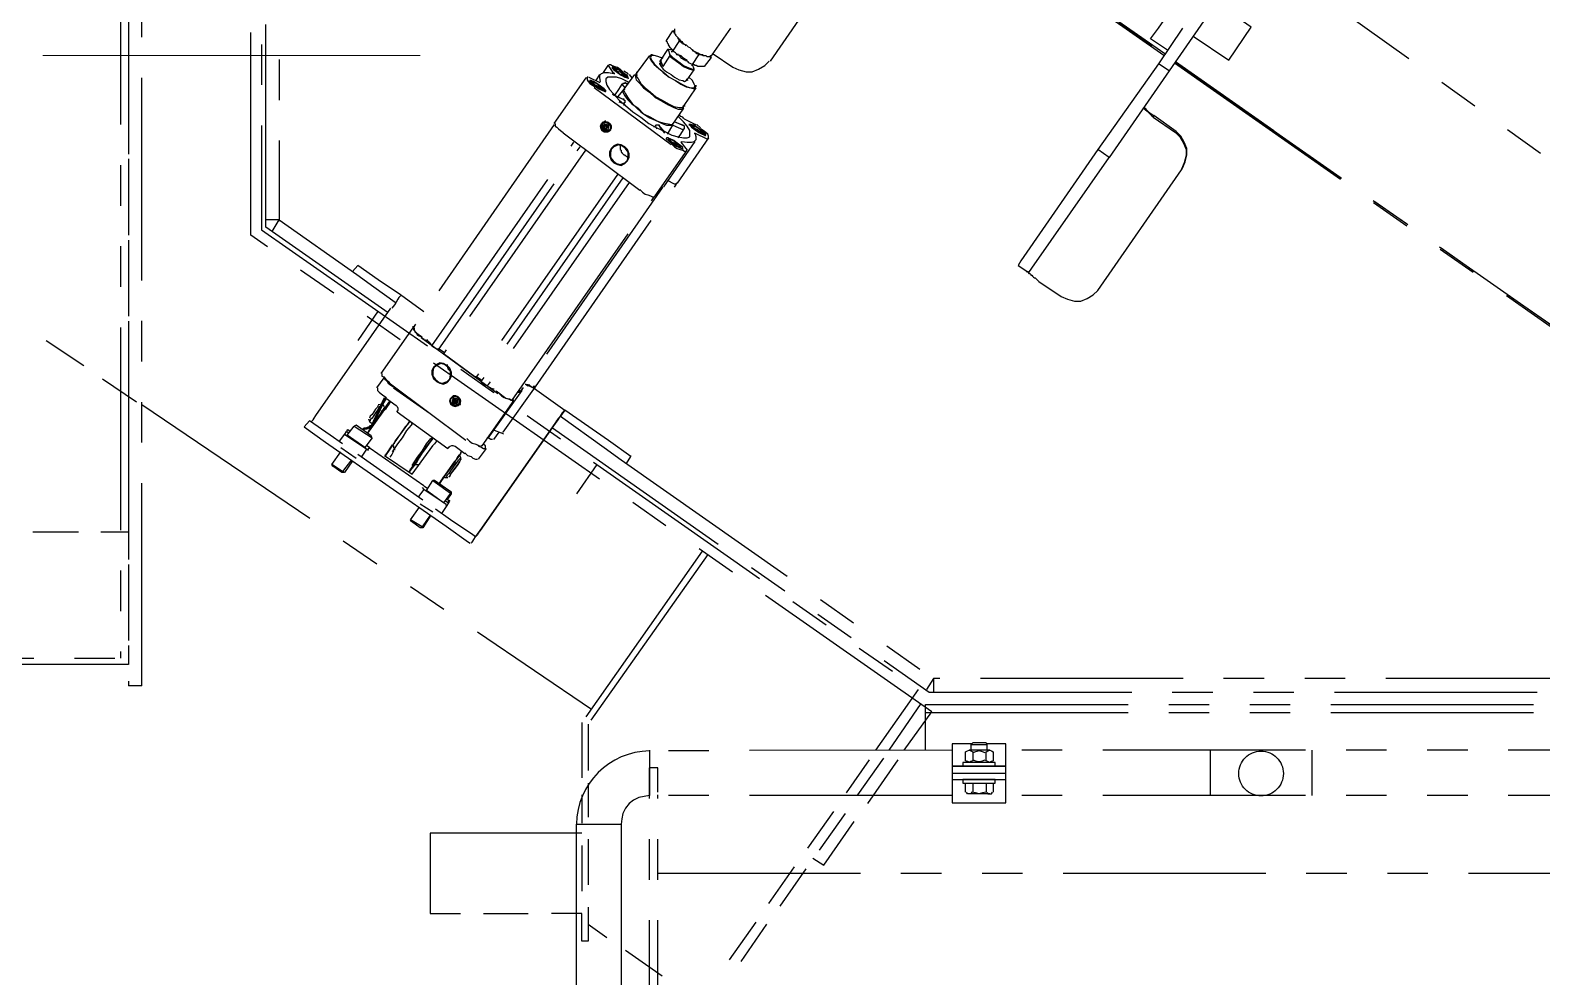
# Model space of a CAD drawing. Header units: inches. Extents: x 0 to 4731, y 0 to 1632.
# Drawn here: x 1480.7 to 1536.6, y 902.1 to 937.1 of the extents above; entities that cross this region are included whole.
import ezdxf

# ---------------------------------------------------------------- set-up
doc = ezdxf.new("R2010")
doc.units = ezdxf.units.IN
doc.header["$LTSCALE"] = 48
doc.header["$MEASUREMENT"] = 0
doc.linetypes.add('PHANTOM2', pattern=[1.25, 0.625, -0.125, 0.125, -0.125, 0.125, -0.125])
doc.layers.add('Layout-AM_11', color=92, linetype='PHANTOM2', lineweight=25)
doc.layers.add('PDF_Geometry', color=7, linetype='Continuous')

msp = doc.modelspace()

# ---------------------------------------------------------------- linework, layer by layer
at = {"layer": 'Layout-AM_11', "ltscale": 0.25}
for points in [[(1484.292011, 956.151874), (1473.294702, 956.151874), (1473.294702, 956.382849), (1484.292011, 956.382849), (1484.292011, 913.681189), (1473.294702, 913.681189)], [(1483.994911, 956.151874), (1483.994911, 913.912164)], [(1484.78751, 912.888566), (1484.78751, 955.061676), (1484.292011, 955.061676), (1484.292011, 912.888566)], [(1512.991266, 910.510745), (1514.01484, 911.930642), (1488.816703, 929.566415), (1488.816703, 948.62211), (1489.213003, 948.62211), (1489.213003, 929.76434), (1513.519341, 912.756316), (1511.934617, 910.510745)], [(1493.902521, 926.693095), (1489.378327, 929.863539), (1489.378327, 948.060462), (1489.378327, 948.786936), (1489.873352, 948.786936), (1489.873352, 948.060462), (1489.873352, 930.127565), (1489.378327, 930.127565)], [(1522.733551, 936.402804), (1522.106252, 936.831679), (1522.403376, 937.227979), (1527.621468, 944.724692)], [(1522.601775, 936.204405), (1511.075869, 944.295817)], [(1522.634826, 936.27053), (1511.108943, 944.328891), (1522.634826, 936.237455)], [(1511.175069, 940.530674), (1511.141994, 940.497623), (1508.037698, 936.006005)], [(1525.573797, 940.464548), (1541.690497, 928.905591), (1542.714094, 928.212192), (1542.78022, 928.311368), (1542.879419, 928.443642)], [(1524.384898, 938.813201), (1524.814272, 938.516101), (1524.087774, 937.492503), (1522.799676, 935.643255), (1522.403376, 935.907304)], [(1523.691475, 936.930879), (1525.012647, 936.03908), (1525.838321, 937.261053), (1524.550223, 938.152852)], [(1504.437904, 936.369729), (1504.437904, 936.402804), (1504.404829, 936.435379), (1504.371755, 936.46843), (1504.338704, 936.501505), (1504.30563, 936.56763), (1504.272555, 936.600704), (1504.272555, 936.633779), (1504.239504, 936.666829), (1504.239504, 936.699904), (1504.20643, 936.732978), (1504.20643, 936.766029), (1504.437904, 937.129278), (1504.50353, 937.129278)], [(1504.50353, 937.030078), (1504.470479, 937.096203), (1504.437904, 937.129278)], [(1504.965979, 935.312606), (1505.230503, 935.675831), (1505.230503, 935.708905), (1505.164378, 935.87423), (1505.098229, 935.907304), (1505.032104, 935.93988), (1504.999053, 935.972931), (1504.965979, 936.006005), (1504.899853, 936.03908), (1504.866779, 936.03908), (1504.768078, 936.105205), (1504.701929, 936.17133), (1504.668878, 936.204405), (1504.60273, 936.237455), (1504.569679, 936.27053), (1504.536604, 936.303604), (1504.50353, 936.336655), (1504.437904, 936.369729), (1504.668878, 936.732978), (1504.668878, 936.798605), (1504.635804, 936.831679), (1504.635804, 936.864754)], [(1504.50353, 937.194928), (1504.50353, 937.030078), (1504.536604, 936.997004), (1504.536604, 936.963953), (1504.569679, 936.930879), (1504.60273, 936.897804), (1504.635804, 936.864754), (1504.635804, 936.831679), (1504.668878, 936.831679), (1504.701929, 936.766029), (1504.768078, 936.732978), (1504.801129, 936.666829), (1504.866779, 936.633779), (1504.932904, 936.600704), (1504.999053, 936.534579), (1505.065178, 936.501505), (1505.098229, 936.46843), (1505.164378, 936.402804), (1505.230503, 936.369729), (1505.296628, 936.336655), (1505.362278, 936.303604), (1505.428403, 936.27053), (1505.494552, 936.237455), (1505.527603, 936.237455), (1505.560677, 936.204405), (1505.659378, 936.204405), (1505.692453, 936.17133), (1505.824727, 936.17133), (1505.824727, 936.204405), (1505.857777, 936.204405), (1505.890852, 936.237455), (1506.584252, 937.227979)], [(1523.295175, 937.227979), (1522.403376, 935.907304), (1520.157805, 932.73686), (1517.317535, 928.608491), (1517.218335, 928.443642), (1517.614659, 928.179117), (1517.614659, 928.146043), (1517.647709, 928.146043), (1517.680784, 928.112992), (1517.680784, 928.079918), (1517.713858, 928.079918), (1517.746909, 928.046843), (1517.779983, 928.013793), (1517.813034, 927.981217), (1517.846108, 927.981217), (1517.879183, 927.948142), (1517.912234, 927.915068), (1517.977884, 927.848943), (1518.803558, 927.287318), (1519.035031, 927.188594), (1519.299057, 927.122469), (1519.530032, 927.122469), (1519.761505, 927.221668), (1519.99248, 927.353444), (1520.157805, 927.518768), (1523.262101, 931.976836), (1523.295175, 932.042962), (1523.394375, 932.274411), (1523.460025, 932.538461), (1523.460025, 932.769934), (1523.3613, 933.000909), (1523.22905, 933.231884), (1523.0642, 933.397209), (1522.238526, 933.991409), (1522.205452, 933.925783), (1523.031126, 933.364134), (1523.195975, 933.19881), (1523.328249, 932.967835), (1523.42695, 932.73686), (1523.42695, 932.505386), (1523.3613, 932.241361), (1523.262101, 932.009887)], [(1504.074655, 935.808105), (1504.338704, 936.204405), (1504.272555, 936.435379), (1504.239504, 936.435379), (1503.975455, 936.03908), (1503.942381, 935.972931)], [(1504.404829, 936.402804), (1504.30563, 936.435379), (1504.272555, 936.435379), (1504.30563, 936.435379)], [(1504.272555, 936.402804), (1504.272555, 936.402804)], [(1504.437904, 936.402804), (1504.404829, 936.336655), (1504.404829, 936.369729)], [(1504.635804, 936.237455), (1504.635804, 936.27053)], [(1504.932904, 936.56763), (1504.899853, 936.600704), (1504.833705, 936.633779), (1504.801129, 936.666829), (1504.768078, 936.666829), (1504.735004, 936.699904), (1504.668878, 936.732978)], [(1505.758578, 936.17133), (1505.791652, 936.17133), (1505.824727, 936.138279), (1505.857777, 936.138279), (1505.593253, 935.808105), (1505.362278, 935.808105), (1505.296628, 935.841156), (1505.263577, 935.841156), (1505.197428, 935.87423), (1505.164378, 935.87423), (1505.395353, 936.237455), (1505.362278, 936.27053), (1505.329204, 936.27053), (1505.296628, 936.303604), (1505.263577, 936.336655), (1505.197428, 936.369729), (1505.164378, 936.435379)], [(1505.923903, 936.27053), (1506.6504, 935.77503), (1506.881375, 935.675831), (1507.1459, 935.610181), (1507.376875, 935.610181), (1507.607849, 935.708905), (1507.839299, 935.841156), (1508.004624, 936.006005)], [(1501.729409, 935.246457), (1501.762483, 935.246457), (1501.729409, 935.378731), (1501.729409, 935.47793), (1501.795534, 935.544056), (1501.894734, 935.57713), (1502.060058, 935.57713), (1502.257982, 935.544056), (1502.060058, 935.841156), (1502.027008, 935.841156), (1501.861683, 935.57713)], [(1502.060058, 935.841156), (1502.093133, 935.87423), (1502.125708, 935.87423), (1502.191834, 935.841156), (1502.291033, 935.808105), (1502.390233, 935.77503), (1502.488957, 935.708905), (1502.588157, 935.610181)], [(1502.224908, 935.741956), (1502.191834, 935.741956), (1502.257982, 935.77503)], [(1503.579155, 936.204405), (1503.083656, 935.544056)], [(1503.677856, 936.237455), (1503.644806, 936.237455), (1503.611731, 936.204405), (1503.579155, 936.138279), (1503.644806, 936.006005), (1503.744005, 935.87423), (1503.90933, 935.741956), (1504.10723, 935.57713), (1504.30563, 935.411782), (1504.536604, 935.279531), (1504.735004, 935.147756), (1504.932904, 935.048556), (1505.098229, 935.015482), (1505.230503, 934.982431), (1505.263577, 935.015482), (1505.296628, 935.081631), (1505.296628, 935.114681)], [(1504.074655, 936.105205), (1503.876255, 936.17133), (1503.744005, 936.204405), (1503.644806, 936.204405), (1503.611731, 936.138279), (1503.644806, 936.03908), (1503.744005, 935.907304), (1503.90933, 935.741956), (1504.074655, 935.57713), (1504.30563, 935.411782), (1504.536604, 935.279531), (1504.768078, 935.147756), (1504.965979, 935.048556), (1505.098229, 935.015482), (1505.230503, 935.015482), (1505.263577, 935.081631), (1505.230503, 935.147756), (1505.164378, 935.279531), (1505.032104, 935.411782)], [(1503.942381, 935.93988), (1503.942381, 935.907304), (1504.008529, 935.808105), (1504.074655, 935.708905), (1504.20643, 935.610181), (1504.371755, 935.510981), (1504.50353, 935.411782), (1504.668878, 935.312606), (1504.801129, 935.279531), (1504.866779, 935.246457), (1504.932904, 935.279531), (1504.999053, 935.312606)], [(1504.008529, 936.03908), (1503.975455, 936.006005), (1503.975455, 935.972931), (1504.008529, 935.907304), (1504.074655, 935.808105), (1503.975455, 936.03908)], [(1504.338704, 936.237455), (1504.437904, 936.138279), (1504.569679, 936.03908), (1504.701929, 935.93988), (1504.833705, 935.841156), (1504.965979, 935.77503), (1505.065178, 935.741956), (1505.164378, 935.708905), (1505.197428, 935.708905)], [(1504.338704, 936.17133), (1504.437904, 936.105205), (1504.569679, 936.006005), (1504.701929, 935.907304), (1504.833705, 935.808105), (1504.965979, 935.741956), (1505.065178, 935.708905), (1505.164378, 935.675831), (1505.197428, 935.675831)], [(1504.668878, 936.237455), (1504.735004, 936.204405), (1504.801129, 936.138279), (1504.899853, 936.072131), (1504.965979, 936.03908)], [(1504.932904, 936.006005), (1504.932904, 936.03908)], [(1505.164378, 935.87423), (1505.131303, 935.841156)], [(1505.560677, 936.237455), (1505.395353, 936.237455)], [(1505.824727, 936.204405), (1505.824727, 936.17133), (1505.857777, 936.138279)], [(1522.998075, 935.93988), (1538.916375, 924.777698), (1538.94945, 924.810772), (1523.031126, 935.972931), (1538.9825, 924.810772), (1539.015076, 924.810772), (1539.048151, 924.777698), (1550.640182, 916.62016)], [(1500.045486, 933.694309), (1501.234385, 935.378731), (1501.300533, 935.411782), (1501.267459, 935.411782)], [(1501.267459, 935.378731), (1501.267459, 935.312606), (1501.300533, 935.246457), (1501.36616, 935.180332), (1501.465359, 935.114681), (1501.564559, 935.048556)], [(1501.333584, 935.411782), (1501.729409, 935.213406)], [(1501.432309, 935.279531), (1501.36616, 935.246457), (1501.333584, 935.246457)], [(1501.795534, 934.949357), (1501.762483, 934.982431), (1501.729409, 935.015482), (1501.663284, 935.081631), (1501.564559, 935.114681), (1501.498434, 935.147756), (1501.465359, 935.147756)], [(1501.597633, 935.279531), (1501.729409, 935.510981)], [(1502.819607, 935.213406), (1502.555083, 935.345656), (1502.357182, 935.411782), (1502.027008, 935.411782), (1501.960859, 935.345656), (1501.960859, 935.246457), (1501.993933, 935.114681), (1502.093133, 934.949357), (1502.257982, 934.784507), (1502.456382, 934.553057), (1502.687357, 934.355133), (1502.951382, 934.123683), (1503.248981, 933.925783), (1503.546081, 933.694309), (1503.843205, 933.529459), (1504.140305, 933.397209), (1504.404829, 933.264935), (1504.635804, 933.19881), (1504.833705, 933.166234), (1504.965979, 933.166234), (1505.065178, 933.19881), (1505.065178, 933.43026), (1504.965979, 933.595608), (1504.833705, 933.760434), (1504.635804, 933.958358)], [(1502.257982, 935.544056), (1502.291033, 935.544056), (1502.257982, 935.544056)], [(1502.720407, 935.180332), (1502.753482, 935.147756), (1502.753482, 935.180332), (1502.687357, 935.180332), (1502.687357, 935.213406), (1502.654282, 935.213406), (1502.654282, 935.180332), (1502.588157, 935.180332), (1502.588157, 935.147756), (1502.555083, 935.147756), (1502.423307, 934.949357), (1502.291033, 934.751456)], [(1502.654282, 935.444856), (1502.621208, 935.47793), (1502.588157, 935.510981), (1502.522008, 935.57713), (1502.423307, 935.610181), (1502.357182, 935.643255), (1502.324108, 935.643255)], [(1503.017531, 935.510981), (1502.588157, 934.916282), (1502.390233, 934.685307)], [(1502.555083, 935.147756), (1502.654282, 935.015482)], [(1502.621208, 935.643255), (1502.786556, 935.544056)], [(1502.786556, 935.47793), (1502.753482, 935.510981)], [(1502.753482, 935.411782), (1502.786556, 935.345656)], [(1502.786556, 935.345656), (1502.786556, 935.345656)], [(1502.819607, 935.510981), (1502.918331, 935.378731)], [(1503.116707, 935.544056), (1503.050582, 935.510981), (1503.050582, 935.411782), (1503.083656, 935.312606), (1503.215906, 935.180332), (1503.347682, 935.015482), (1503.579155, 934.850157), (1503.777056, 934.652257), (1504.04158, 934.519983), (1504.272555, 934.388207), (1504.470479, 934.289008), (1504.635804, 934.222883), (1504.768078, 934.222883), (1504.833705, 934.255933), (1504.833705, 934.355133)], [(1503.116707, 935.57713), (1503.083656, 935.57713)], [(1503.116707, 935.510981), (1503.083656, 935.444856), (1503.149781, 935.345656), (1503.248981, 935.180332), (1503.413831, 935.015482), (1503.611731, 934.850157), (1503.81013, 934.685307), (1504.04158, 934.553057), (1504.272555, 934.421282), (1504.470479, 934.322082), (1504.668878, 934.289008), (1504.768078, 934.289008), (1504.833705, 934.322082), (1505.296628, 935.015482)], [(1504.932904, 935.312606), (1504.965979, 935.345656)], [(1522.799676, 935.643255), (1520.587179, 932.43976)], [(1504.371755, 932.90171), (1501.531508, 935.015482)], [(1501.927808, 934.916282), (1501.927808, 934.850157)], [(1501.927808, 934.850157), (1501.927808, 934.850157)], [(1502.191834, 934.784507), (1502.621208, 934.586108), (1502.621208, 934.619182)], [(1502.224908, 934.751456), (1502.621208, 934.586108), (1502.621208, 934.553057), (1502.654282, 934.553057), (1502.654282, 934.453858), (1502.621208, 934.453858), (1502.621208, 934.421282), (1502.456382, 934.486908)], [(1502.654282, 934.949357), (1502.588157, 934.916282), (1502.588157, 934.850157), (1502.654282, 934.718382), (1502.753482, 934.586108), (1502.918331, 934.421282), (1503.149781, 934.255933), (1503.347682, 934.057558), (1503.611731, 933.925783), (1503.843205, 933.793509), (1504.04158, 933.694309), (1504.20643, 933.628659), (1504.437904, 933.628659), (1504.437904, 933.694309)], [(1502.654282, 934.421282), (1502.621208, 934.388207), (1502.621208, 934.355133)], [(1504.833705, 934.255933), (1504.404829, 933.628659)], [(1505.296628, 933.628659), (1505.263577, 933.661733), (1504.866779, 933.859634), (1504.833705, 933.892708), (1504.801129, 933.925783), (1504.735004, 933.958358), (1504.668878, 934.024484)], [(1504.866779, 934.355133), (1504.866779, 934.322082)], [(1521.842227, 934.289008), (1521.908352, 934.255933), (1521.940928, 934.222883), (1522.007053, 934.156758), (1522.040127, 934.123683), (1522.139327, 934.057558), (1522.238526, 933.991409)], [(1500.045486, 933.661733), (1494.827394, 926.13147)], [(1500.078536, 933.694309), (1500.078536, 933.595608), (1500.144187, 933.562534), (1500.210312, 933.496409), (1500.276461, 933.43026), (1500.37566, 933.364134)], [(1502.060058, 933.43026), (1501.960859, 933.397209), (1501.861683, 933.43026), (1501.795534, 933.496409), (1501.762483, 933.595608), (1501.795534, 933.694309), (1501.861683, 933.760434), (1501.894734, 933.760434), (1501.927808, 933.793509), (1501.960859, 933.793509)], [(1501.993933, 933.496409), (1501.927808, 933.496409), (1501.861683, 933.529459), (1501.861683, 933.628659), (1501.894734, 933.661733), (1501.894734, 933.628659), (1501.894734, 933.661733), (1501.927808, 933.661733), (1502.060058, 933.562534)], [(1501.894734, 933.628659), (1501.894734, 933.562534), (1501.927808, 933.529459), (1501.993933, 933.529459)], [(1502.027008, 933.562534), (1502.027008, 933.628659), (1501.993933, 933.661733), (1501.927808, 933.661733)], [(1502.060058, 933.397209), (1502.093133, 933.43026), (1502.125708, 933.463334), (1502.125708, 933.496409)], [(1503.744005, 933.562534), (1503.744005, 933.595608)], [(1503.90933, 933.628659), (1503.81013, 933.628659), (1503.777056, 933.595608), (1503.843205, 933.496409)], [(1504.140305, 933.331084), (1503.942381, 933.595608), (1503.942381, 933.628659), (1503.90933, 933.628659), (1504.140305, 933.364134)], [(1504.239504, 933.298009), (1504.437904, 933.628659), (1504.833705, 933.463334), (1504.833705, 933.496409), (1504.866779, 933.496409), (1504.866779, 933.595608), (1504.50353, 933.760434), (1504.833705, 933.628659), (1504.866779, 933.595608)], [(1504.635804, 933.166234), (1504.735004, 933.298009), (1504.833705, 933.463334)], [(1505.098229, 933.661733), (1505.032104, 933.661733)], [(1505.065178, 933.628659), (1505.032104, 933.628659)], [(1505.494552, 933.331084), (1505.461478, 933.364134), (1505.428403, 933.397209), (1505.362278, 933.463334), (1505.263577, 933.496409), (1505.197428, 933.529459), (1505.164378, 933.529459)], [(1505.230503, 933.331084), (1505.263577, 933.331084), (1505.692453, 933.13316), (1505.725527, 933.13316), (1505.758578, 933.166234), (1505.758578, 933.231884), (1505.725527, 933.298009), (1505.659378, 933.364134), (1505.560677, 933.43026), (1505.461478, 933.496409)], [(1505.329204, 933.661733), (1505.461478, 933.529459)], [(1495.520794, 925.471121), (1500.77196, 933.000909)], [(1503.215906, 931.217288), (1500.37566, 933.331084)], [(1502.522008, 932.90171), (1502.488957, 932.868635), (1502.488957, 932.73686), (1502.522008, 932.703785), (1502.522008, 932.63766), (1502.555083, 932.63766), (1502.555083, 932.604586), (1502.588157, 932.571535), (1502.621208, 932.538461), (1502.654282, 932.538461), (1502.654282, 932.505386), (1502.687357, 932.505386), (1502.720407, 932.472336), (1502.819607, 932.472336)], [(1504.10723, 931.349562), (1505.263577, 933.03396)], [(1504.20643, 933.13316), (1504.173356, 933.13316)], [(1504.272555, 933.166234), (1504.20643, 933.166234)], [(1505.758578, 933.166234), (1504.60273, 931.481812), (1504.536604, 931.448738), (1504.50353, 931.448738), (1504.239504, 931.581012)], [(1504.635804, 932.835561), (1504.60273, 932.868635), (1504.569679, 932.90171), (1504.50353, 932.967835), (1504.404829, 933.000909), (1504.338704, 933.03396), (1504.30563, 933.03396)], [(1504.404829, 932.93476), (1504.50353, 932.835561), (1504.60273, 932.769934), (1504.701929, 932.73686), (1504.801129, 932.703785), (1504.866779, 932.670735), (1504.899853, 932.670735)], [(1504.768078, 933.000909), (1504.735004, 933.000909), (1504.768078, 933.000909)], [(1504.735004, 933.000909), (1504.965979, 932.703785), (1504.932904, 932.703785)], [(1504.768078, 933.03396), (1504.965979, 933.000909), (1505.131303, 933.000909), (1505.230503, 933.03396), (1505.296628, 933.100109), (1505.296628, 933.19881), (1505.263577, 933.331084)], [(1505.626328, 933.298009), (1505.626328, 933.231884)], [(1505.626328, 933.231884), (1505.626328, 933.231884)], [(1495.751769, 925.338847), (1495.751769, 925.371922), (1495.751769, 925.338847), (1495.751769, 925.305797), (1501.002935, 932.835561)], [(1501.201334, 932.703785), (1495.950168, 925.174021)], [(1498.493338, 923.456525), (1503.744005, 930.986313), (1503.777056, 931.019387), (1504.965979, 932.703785), (1504.932904, 932.670735)], [(1504.768078, 932.802985), (1504.801129, 932.73686)], [(1504.768078, 932.73686), (1504.768078, 932.73686)], [(1517.614659, 928.179117), (1517.713858, 928.344442), (1520.587179, 932.43976), (1520.157805, 932.73686)], [(1502.390233, 931.811987), (1497.13909, 924.282199), (1497.13909, 924.315273), (1497.13909, 924.348324)], [(1502.588157, 931.680211), (1497.33749, 924.149948)], [(1502.819607, 931.514887), (1497.568465, 923.985099)], [(1498.162665, 922.267626), (1499.352062, 923.952024), (1504.569679, 931.448738)], [(1504.04158, 931.316487), (1498.823512, 923.819774), (1498.757363, 923.786699), (1498.691238, 923.754124), (1498.757363, 923.754124), (1498.823512, 923.786699), (1498.856563, 923.852825), (1498.856563, 923.885899)], [(1503.215906, 931.250362), (1503.315106, 931.151638), (1503.413831, 931.085513), (1503.51303, 931.052438), (1503.611731, 931.019387), (1503.677856, 930.986313), (1503.710931, 930.986313)], [(1503.975455, 931.283413), (1504.04158, 931.316487), (1504.074655, 931.349562)], [(1504.569679, 931.481812), (1504.569679, 931.481812)], [(1503.81013, 931.019387), (1503.81013, 931.019387)], [(1489.609302, 929.698689), (1489.873352, 930.127565), (1492.746673, 928.112992), (1493.374446, 927.651042), (1494.167045, 927.089394)], [(1489.840277, 930.127565), (1489.840277, 930.094514), (1489.873352, 930.094514)], [(1495.223694, 926.726169), (1494.364946, 927.353444), (1493.539272, 927.915068), (1492.779747, 928.443642), (1492.581348, 928.212192)], [(1517.515459, 928.245242), (1517.515459, 928.212192), (1517.581584, 928.212192), (1517.581584, 928.179117), (1517.614659, 928.146043), (1517.647709, 928.146043), (1517.680784, 928.112992)], [(1494.364946, 927.320369), (1494.331895, 927.287318), (1494.29882, 927.254244), (1494.265746, 927.188594), (1494.199621, 927.089394), (1494.133971, 926.990195), (1494.034771, 926.858419)], [(1491.062251, 922.663926), (1491.095325, 922.696976), (1491.1284, 922.730051), (1491.16145, 922.796176), (1491.227575, 922.895375), (1494.00172, 926.858419)], [(1493.539272, 926.75922), (1492.779747, 925.66952)], [(1494.827394, 926.164521), (1494.827394, 926.197595)], [(1481.253841, 925.66952), (1482.641162, 924.744647)], [(1493.638471, 924.447523), (1494.827394, 926.13147), (1494.827394, 926.098396), (1494.860468, 926.032271), (1494.926095, 925.96662), (1494.992244, 925.867421), (1495.124494, 925.801296), (1495.223694, 925.702571), (1495.223694, 925.735646)], [(1494.860468, 926.13147), (1494.860468, 926.065321), (1494.893519, 925.999695), (1494.959169, 925.933546), (1495.058369, 925.867421), (1495.157569, 925.801296)], [(1497.964764, 923.687998), (1495.124494, 925.768221)], [(1495.223694, 925.702571), (1495.355968, 925.66952), (1495.355968, 925.702571)], [(1495.355968, 925.66952), (1495.389018, 925.636446), (1495.421594, 925.603372), (1495.520794, 925.471121), (1495.718718, 925.338847)], [(1495.983242, 925.207072), (1495.784843, 925.338847), (1495.784843, 925.371922)], [(1497.106016, 924.348324), (1497.106016, 924.315273), (1495.983242, 925.140947), (1495.983242, 925.174021)], [(1496.082442, 924.777698), (1496.082442, 924.711573), (1496.115493, 924.612373), (1496.181143, 924.546248), (1496.247268, 924.480598)], [(1483.334562, 924.249148), (1484.58961, 923.3904)], [(1493.737196, 924.282199), (1493.473147, 923.918973)], [(1493.671546, 924.447523), (1493.671546, 924.348324), (1493.737196, 924.315273), (1493.803321, 924.249148), (1493.869446, 924.182999), (1493.968646, 924.116874)], [(1493.770247, 924.249148), (1493.836396, 924.182999), (1493.902521, 924.083799), (1494.00172, 924.018173), (1494.10092, 923.952024)], [(1496.775842, 921.970502), (1493.935595, 924.083799)], [(1497.37054, 924.182999), (1497.172141, 924.315273), (1497.172141, 924.348324)], [(1497.33749, 924.116874), (1497.568465, 923.985099), (1497.733291, 923.885899), (1497.766365, 923.852825)], [(1497.37054, 924.116874), (1497.37054, 924.149948)], [(1499.252863, 923.918973), (1498.988338, 924.050749), (1499.087538, 923.985099), (1499.120612, 924.018173), (1499.120612, 924.050749)], [(1499.054487, 924.018173), (1499.054487, 924.050749)], [(1499.120612, 924.018173), (1499.285937, 923.918973)], [(1499.285937, 923.985099), (1499.285937, 923.952024), (1499.319012, 923.952024), (1499.319012, 923.985099)], [(1493.109921, 922.234552), (1493.176047, 922.300677), (1493.209097, 922.366802), (1493.968646, 923.423474)], [(1493.968646, 923.3904), (1493.935595, 923.324275), (1493.869446, 923.22555), (1493.803321, 923.12635), (1493.704122, 923.027151), (1493.142972, 922.234552)], [(1493.242172, 922.466001), (1493.275246, 922.466001), (1493.275246, 922.499076), (1493.770247, 923.555724)], [(1493.803321, 923.555724), (1493.803321, 923.52265), (1493.308297, 922.466001)], [(1493.704122, 923.2912), (1493.803321, 923.52265), (1493.539272, 922.9941), (1493.473147, 922.862325), (1493.407496, 922.763125), (1493.374446, 922.663926), (1493.341371, 922.597777), (1493.308297, 922.53215), (1493.308297, 922.564726), (1493.341371, 922.597777), (1493.374446, 922.663926), (1493.407496, 922.630851), (1493.407496, 922.663926), (1493.473147, 922.763125), (1493.572346, 922.862325), (1493.638471, 922.9941), (1493.704122, 923.0933), (1493.770247, 923.159425), (1493.770247, 923.192499), (1493.737196, 923.12635), (1493.704122, 923.0933), (1493.671546, 923.060225), (1493.638471, 922.9941), (1493.572346, 922.895375), (1493.506221, 922.796176), (1493.473147, 922.730051), (1493.440072, 922.696976), (1493.407496, 922.663926), (1493.341371, 922.53215)], [(1493.506221, 923.918973), (1493.506221, 923.819774), (1493.572346, 923.754124), (1493.638471, 923.687998), (1493.737196, 923.62185), (1493.836396, 923.555724)], [(1493.770247, 923.22555), (1493.704122, 923.2912), (1493.836396, 923.52265), (1494.199621, 923.258624), (1494.232695, 923.22555), (1494.265746, 923.159425), (1494.265746, 923.0933), (1494.232695, 923.027151), (1494.232695, 923.060225)], [(1493.836396, 923.52265), (1493.836396, 923.52265)], [(1493.836396, 923.52265), (1493.836396, 923.52265)], [(1493.836396, 923.52265), (1493.836396, 923.52265)], [(1493.836396, 923.52265), (1493.836396, 923.52265)], [(1494.00172, 923.423474), (1493.836396, 923.192499)], [(1494.10092, 923.918973), (1495.454669, 922.961026)], [(1496.412616, 923.62185), (1496.313417, 923.62185), (1496.280342, 923.588799), (1496.214217, 923.52265), (1496.181143, 923.423474), (1496.214217, 923.324275), (1496.280342, 923.258624), (1496.379542, 923.22555), (1496.478741, 923.258624), (1496.511816, 923.258624), (1496.544392, 923.2912), (1496.577442, 923.2912), (1496.577442, 923.324275)], [(1496.478741, 923.357325), (1496.478741, 923.3904), (1496.346467, 923.489599), (1496.313417, 923.456525), (1496.313417, 923.357325), (1496.379542, 923.324275), (1496.445667, 923.324275)], [(1496.313417, 923.456525), (1496.346467, 923.489599), (1496.313417, 923.489599)], [(1496.346467, 923.456525), (1496.346467, 923.3904), (1496.379542, 923.357325), (1496.445667, 923.357325)], [(1496.478741, 923.3904), (1496.478741, 923.456525), (1496.445667, 923.489599), (1496.379542, 923.489599)], [(1498.493338, 923.423474), (1498.558964, 923.456525), (1497.37054, 921.772602), (1497.33749, 921.739527)], [(1497.766365, 922.003577), (1497.70024, 922.003577), (1497.63459, 922.036651), (1497.568465, 922.069227), (1497.63459, 922.102278), (1497.667165, 922.135352), (1498.856563, 923.819774)], [(1497.83249, 923.819774), (1497.865565, 923.754124), (1497.865565, 923.786699)], [(1497.997815, 923.721049), (1498.097014, 923.62185), (1498.195739, 923.555724), (1498.294939, 923.52265), (1498.394138, 923.489599), (1498.460263, 923.456525), (1498.493338, 923.456525), (1498.460263, 923.456525), (1498.394138, 923.489599), (1498.261864, 923.52265), (1498.162665, 923.588799), (1498.030889, 923.687998), (1497.898639, 923.786699)], [(1498.558964, 923.489599), (1498.525914, 923.489599), (1498.525914, 923.52265)], [(1499.352062, 923.918973), (1499.285937, 923.918973), (1499.319012, 923.918973)], [(1499.319012, 923.885899), (1500.441785, 923.0933), (1500.276461, 922.862325), (1501.894734, 921.706477), (1502.522008, 921.244028), (1514.080965, 913.152616), (1513.816939, 912.756316)], [(1484.78751, 923.2912), (1501.432309, 912.029842)], [(1493.539272, 923.258624), (1493.506221, 923.192499), (1493.440072, 923.12635), (1493.374446, 923.027151), (1493.308297, 922.927951), (1493.242172, 922.862325), (1493.209097, 922.796176)], [(1493.638471, 923.2912), (1493.638471, 923.258624), (1493.572346, 923.192499), (1493.506221, 923.0933), (1493.440072, 922.9941), (1493.374446, 922.895375), (1493.308297, 922.796176), (1493.242172, 922.730051), (1493.242172, 922.696976)], [(1493.539272, 923.2912), (1493.671546, 923.324275), (1493.671546, 923.2912)], [(1493.737196, 923.12635), (1493.737196, 923.159425)], [(1494.232695, 923.027151), (1496.115493, 921.673402)], [(1500.408711, 923.060225), (1500.37566, 923.027151), (1500.342586, 922.9941), (1500.309511, 922.927951), (1500.243386, 922.82925), (1500.177261, 922.730051), (1500.078536, 922.597777), (1500.144187, 922.696976), (1500.177261, 922.763125), (1500.210312, 922.796176), (1500.243386, 922.82925)], [(1502.720407, 921.111778), (1502.885257, 921.375803), (1502.060058, 921.970502), (1500.441785, 923.0933)], [(1492.218099, 921.838252), (1491.755674, 922.168426), (1490.996126, 922.696976), (1490.798225, 922.466001), (1491.590824, 921.904377), (1496.049367, 918.800081), (1496.875041, 918.205383), (1496.940691, 918.172308)], [(1492.449572, 922.234552), (1492.383424, 922.267626), (1492.350373, 922.267626), (1492.350373, 922.300677), (1492.284224, 922.201477), (1492.086324, 921.937452)], [(1493.043773, 921.706477), (1492.383424, 922.168426), (1492.647473, 922.499076)], [(1492.383424, 922.300677), (1492.383424, 922.333751), (1492.416498, 922.366802), (1492.515698, 922.300677)], [(1492.977648, 922.366802), (1493.010722, 922.366802), (1493.043773, 922.399876), (1493.109921, 922.399876), (1493.209097, 922.432951), (1493.109921, 922.399876), (1493.043773, 922.399876), (1493.010722, 922.366802), (1492.977648, 922.366802), (1492.944573, 922.366802), (1492.944573, 922.399876), (1492.977648, 922.399876), (1493.010722, 922.432951), (1493.076847, 922.432951), (1493.176047, 922.466001), (1493.242172, 922.499076), (1493.242172, 922.53215)], [(1493.176047, 922.763125), (1493.209097, 922.663926), (1493.308297, 922.597777)], [(1493.275246, 922.466001), (1493.176047, 922.432951)], [(1493.209097, 922.432951), (1493.275246, 922.432951)], [(1494.10092, 921.838252), (1494.133971, 921.871303), (1494.167045, 921.937452), (1494.232695, 922.036651), (1494.331895, 922.168426), (1494.431094, 922.300677), (1494.530294, 922.432951), (1494.628995, 922.564726), (1494.69512, 922.663926), (1494.628995, 922.564726), (1494.530294, 922.466001), (1493.803321, 921.408878), (1494.067845, 921.805178), (1494.10092, 921.772602), (1494.10092, 921.706477), (1494.133971, 921.673402), (1494.133971, 921.607277)], [(1494.067845, 921.541128), (1494.265746, 921.838252), (1494.431094, 922.069227), (1494.59592, 922.333751), (1494.761269, 922.53215), (1494.79432, 922.564726), (1494.79432, 922.597777), (1494.761269, 922.630851)], [(1497.304415, 918.634733), (1500.078536, 922.597777), (1497.304415, 918.634733)], [(1497.997815, 922.267626), (1497.799439, 922.003577)], [(1498.130089, 922.234552), (1498.097014, 922.234552), (1497.83249, 922.333751)], [(1499.979337, 922.432951), (1513.916139, 912.657117), (1553.315104, 912.657117), (1553.315104, 913.152616), (1514.080965, 913.152616), (1514.080965, 912.657117)], [(1492.152449, 921.706477), (1492.713598, 921.309678)], [(1492.284224, 922.201477), (1493.109921, 921.640328)], [(1492.383424, 922.135352), (1492.383424, 922.168426)], [(1493.308297, 922.069227), (1493.043773, 921.706477), (1493.010722, 921.706477)], [(1495.355968, 920.186905), (1495.256768, 920.25303), (1495.223694, 920.286104), (1493.242172, 921.673402), (1493.209097, 921.706477), (1493.109921, 921.772602)], [(1493.142972, 921.607277), (1493.209097, 921.706477)], [(1493.770247, 921.408878), (1494.79432, 920.715454), (1495.553868, 921.772602)], [(1494.827394, 921.045629), (1494.761269, 920.913854), (1494.69512, 920.814654), (1494.761269, 920.946429), (1494.893519, 921.111778), (1494.959169, 921.177903), (1495.025295, 921.309678), (1495.124494, 921.441952), (1495.223694, 921.574203), (1495.322893, 921.739527), (1495.454669, 921.904377), (1495.553868, 922.036651), (1495.421594, 921.871303), (1495.289819, 921.673402), (1495.157569, 921.508077), (1495.058369, 921.342753), (1494.959169, 921.177903), (1494.860468, 921.045629), (1494.79432, 920.946429), (1494.761269, 920.913854), (1494.728195, 920.880803), (1494.761269, 920.913854), (1494.827394, 920.979504), (1494.893519, 921.111778), (1494.827394, 920.979504), (1494.761269, 920.913854), (1494.728195, 920.880803), (1494.761269, 920.913854), (1494.79432, 920.946429), (1494.860468, 921.045629), (1494.926095, 921.177903), (1495.058369, 921.342753), (1495.157569, 921.508077), (1495.289819, 921.673402), (1495.421594, 921.871303), (1495.553868, 922.036651)], [(1494.79432, 921.045629), (1494.992244, 921.342753), (1495.157569, 921.574203), (1495.322893, 921.838252), (1495.487743, 922.036651), (1495.520794, 922.036651), (1495.520794, 922.069227), (1495.586943, 922.069227)], [(1495.685644, 921.937452), (1495.619993, 921.838252), (1495.520794, 921.739527)], [(1496.742791, 921.475003), (1496.379542, 921.739527), (1496.313417, 921.772602), (1496.247268, 921.772602), (1496.181143, 921.739527), (1496.148567, 921.706477), (1496.115493, 921.673402), (1496.148567, 921.739527)], [(1496.808916, 922.036651), (1496.907617, 921.937452), (1497.006816, 921.871303), (1497.106016, 921.838252), (1497.205216, 921.805178), (1497.271341, 921.772602), (1497.304415, 921.772602)], [(1497.23829, 921.772602), (1497.37054, 921.706477), (1497.436191, 921.673402), (1497.502316, 921.673402), (1497.502316, 921.772602), (1497.403116, 921.838252)], [(1497.37054, 921.772602), (1497.37054, 921.772602)], [(1498.162665, 922.234552), (1498.130089, 922.201477)], [(1498.162665, 922.234552), (1498.162665, 922.234552)], [(1492.284224, 920.781603), (1492.218099, 920.814654), (1491.821799, 921.078703), (1492.152449, 921.541128)], [(1492.581348, 921.210977), (1492.284224, 920.781603), (1492.218099, 920.781603), (1492.185523, 920.781603), (1491.854874, 921.012578), (1491.821799, 921.078703)], [(1492.548772, 921.244028), (1492.218099, 920.814654), (1492.185523, 920.781603)], [(1495.190619, 919.758005), (1492.779747, 921.441952)], [(1492.911997, 921.342753), (1493.109921, 921.640328), (1493.176047, 921.607277)], [(1493.770247, 921.408878), (1493.770247, 921.408878)], [(1493.803321, 921.408878), (1493.803321, 921.408878)], [(1494.10092, 921.574203), (1494.034771, 921.441952), (1493.968646, 921.342753)], [(1496.610517, 921.277103), (1496.577442, 921.375803), (1496.511816, 921.408878), (1496.577442, 921.475003), (1496.610517, 921.541128), (1496.577442, 921.475003), (1496.511816, 921.375803), (1496.445667, 921.277103), (1496.346467, 921.177903), (1495.784843, 920.38528)], [(1496.511816, 921.375803), (1496.478741, 921.375803), (1496.445667, 921.309678), (1496.379542, 921.177903), (1496.280342, 921.045629), (1496.181143, 920.913854), (1496.082442, 920.781603), (1496.016293, 920.682404), (1495.983242, 920.649329)], [(1496.577442, 921.342753), (1496.544392, 921.277103), (1496.478741, 921.210977), (1496.412616, 921.111778), (1496.313417, 920.979504), (1496.214217, 920.847728), (1496.148567, 920.748529), (1496.082442, 920.682404), (1496.049367, 920.616255)], [(1496.742791, 921.508077), (1496.84199, 921.408878), (1496.973766, 921.375803), (1497.039891, 921.309678), (1497.13909, 921.277103), (1497.205216, 921.277103)], [(1497.53539, 921.673402), (1497.23829, 921.277103)], [(1502.885257, 921.375803), (1502.885257, 921.408878)], [(1494.728195, 920.880803), (1494.728195, 920.913854)], [(1494.79432, 920.715454), (1494.79432, 920.715454)], [(1494.860468, 921.078703), (1495.025295, 921.078703), (1495.091443, 921.111778)], [(1495.784843, 920.352229), (1495.983242, 920.616255)], [(1495.950168, 920.616255), (1495.850968, 920.451429), (1495.950168, 920.616255)], [(1496.115493, 920.583204), (1496.016293, 920.583204), (1495.950168, 920.616255), (1495.850968, 920.451429), (1495.850968, 920.48448)], [(1501.630209, 921.078703), (1500.870661, 919.98898)], [(1495.157569, 920.219955), (1495.223694, 920.15383), (1495.025295, 919.889781)], [(1496.049367, 919.559606), (1496.049367, 919.592681), (1495.223694, 920.15383)], [(1496.181143, 920.087705), (1496.214217, 920.022055), (1495.950168, 919.658806), (1495.322893, 920.120756), (1495.553868, 920.48448)], [(1495.322893, 920.087705), (1495.322893, 920.120756)], [(1496.115493, 919.79108), (1496.247268, 919.98898), (1496.247268, 920.055129), (1496.181143, 920.087705), (1495.619993, 920.48448), (1495.553868, 920.48448), (1496.214217, 920.022055), (1496.247268, 919.98898)], [(1495.190619, 918.733933), (1495.157569, 918.767007), (1494.728195, 919.031056), (1495.058369, 919.493481)], [(1495.091443, 919.625755), (1495.553868, 919.328156)], [(1495.884043, 919.262506), (1496.082442, 919.559606), (1496.148567, 919.658806)], [(1496.115493, 919.69188), (1496.115493, 919.658806), (1496.082442, 919.69188), (1496.016293, 919.724955)], [(1496.049367, 919.823656), (1496.181143, 919.724955), (1496.148567, 919.69188), (1496.148567, 919.658806), (1496.148567, 919.69188), (1496.148567, 919.724955), (1496.181143, 919.758005)], [(1495.487743, 919.196381), (1495.190619, 918.733933), (1495.124494, 918.733933), (1495.091443, 918.733933), (1494.761269, 918.964907), (1494.728195, 919.031056)], [(1495.454669, 919.196381), (1495.157569, 918.767007), (1495.091443, 918.733933)], [(1496.973766, 918.172308), (1497.006816, 918.205383), (1497.039891, 918.238433), (1497.072965, 918.304582), (1497.13909, 918.403758), (1497.205216, 918.502958), (1497.304415, 918.634733), (1497.23829, 918.536032), (1497.205216, 918.469907), (1497.172141, 918.436832), (1497.13909, 918.403758), (1497.039891, 918.469907), (1496.214217, 919.031056), (1495.653068, 919.427356)], [(1482.442763, 918.569106), (1480.758342, 918.569106)], [(1484.292011, 918.569106), (1483.268437, 918.569106)], [(1505.527603, 917.875208), (1501.06906, 911.534343), (1501.06906, 909.486672)], [(1505.725527, 917.743433), (1501.300533, 911.468194), (1501.300533, 909.751196)], [(1473.294702, 913.912164), (1484.292011, 913.912164)], [(1484.78751, 912.888566), (1484.292011, 912.888566)], [(1514.080965, 913.119541), (1514.080965, 913.152616)], [(1513.61854, 912.227742), (1512.429618, 910.510745)], [(1513.783865, 910.510745), (1513.783865, 912.194668), (1550.177734, 912.194668), (1550.177734, 910.510745)], [(1513.783865, 912.194668), (1553.149779, 912.194668)], [(1513.783865, 911.897568), (1550.177734, 911.897568)], [(1515.500863, 910.74172), (1514.774389, 910.74172), (1514.774389, 908.562297), (1516.75591, 908.562297), (1516.75591, 910.74172), (1516.029436, 910.74172)], [(1516.062487, 910.510745), (1516.062487, 910.708645), (1516.029436, 910.774794), (1515.533937, 910.774794), (1515.468287, 910.708645), (1515.468287, 910.510745)], [(1516.062487, 910.708645), (1515.468287, 910.708645)], [(1503.579155, 910.510745), (1503.579155, 908.826323), (1503.380756, 908.793272), (1503.182856, 908.760198), (1502.984457, 908.661497), (1502.819607, 908.529223), (1502.687357, 908.363898), (1502.588157, 908.165998), (1502.555083, 907.967599), (1502.522008, 907.769674)], [(1511.703144, 910.14752), (1510.844419, 908.925523)], [(1512.231717, 910.213146), (1511.273769, 908.859397)], [(1512.759792, 910.14752), (1511.637018, 908.529223)], [(1516.161687, 910.510745), (1515.402162, 910.510745)], [(1516.161687, 910.04832), (1515.402162, 910.04832)], [(1515.996362, 910.411545), (1515.897661, 910.44462), (1515.765387, 910.47767), (1515.633137, 910.44462), (1515.533937, 910.411545)], [(1515.533937, 910.14752), (1515.633137, 910.114445), (1515.765387, 910.081371), (1515.897661, 910.114445), (1515.996362, 910.14752)], [(1542.846345, 910.510745), (1516.75591, 910.510745)], [(1524.318749, 910.510745), (1524.318749, 908.826323)], [(1528.083892, 910.510745), (1528.083892, 908.826323)], [(1503.876255, 908.958597), (1503.876255, 909.850396), (1503.579155, 909.850396)], [(1503.579155, 881.712314), (1503.579155, 909.850396)], [(1516.75591, 909.916046), (1514.774389, 909.916046), (1516.75591, 909.916046)], [(1514.774389, 909.651997), (1516.75591, 909.651997)], [(1514.774389, 909.420547), (1516.75591, 909.420547)], [(1516.293961, 909.420547), (1515.269888, 909.420547)], [(1501.06906, 908.859397), (1501.06906, 907.802749)], [(1501.300533, 909.288771), (1501.300533, 908.033724)], [(1503.876255, 881.712314), (1503.876255, 908.859397)], [(1515.269888, 908.958597), (1515.269888, 909.288771), (1516.293961, 909.288771), (1516.293961, 908.958597)], [(1516.029436, 909.288771), (1516.029436, 908.958597), (1515.897661, 908.925523), (1515.765387, 908.892472), (1515.633137, 908.925523), (1515.500863, 908.958597), (1515.468287, 908.892472), (1515.336013, 908.892472), (1515.302962, 908.958597)], [(1516.161687, 908.892472), (1515.402162, 908.892472)], [(1515.533937, 909.288771), (1515.533937, 908.958597)], [(1516.062487, 908.958597), (1516.095561, 908.892472), (1516.227835, 908.892472), (1516.260886, 908.958597)], [(1514.774389, 908.826323), (1503.579155, 908.826323)], [(1542.846345, 908.826323), (1516.75591, 908.826323)], [(1500.870661, 901.461883), (1500.870661, 907.769674), (1502.522008, 907.769674), (1502.522008, 901.461883)], [(1510.382469, 908.231624), (1509.424522, 906.877875)], [(1509.622422, 906.514627), (1510.01922, 906.250102), (1511.141994, 907.868874)], [(1510.811345, 908.165998), (1509.853896, 906.81175)], [(1501.06906, 907.439025), (1495.454669, 907.439025), (1495.454669, 904.466979), (1496.577442, 904.466979)], [(1501.300533, 907.20805), (1501.300533, 905.523628)], [(1501.06906, 906.977075), (1501.06906, 905.292653)], [(1508.929022, 906.184476), (1507.971573, 904.830228)], [(1509.358396, 906.118327), (1508.400947, 904.731029)], [(1503.876255, 905.953002), (1560.481667, 905.953002)], [(1497.436191, 904.466979), (1499.087538, 904.466979)], [(1501.300533, 904.698453), (1501.300533, 903.443405), (1501.06906, 903.443405), (1501.06906, 904.466979), (1499.946286, 904.466979)], [(1501.300533, 904.07068), (1501.993933, 903.575181)], [(1507.509125, 904.136805), (1506.518126, 902.749507)], [(1507.905424, 904.07068), (1506.9475, 902.683857)], [(1502.687357, 903.112732), (1504.04158, 902.155283)]]:
    msp.add_lwpolyline(points, dxfattribs=at)
for points in [[(1502.191834, 935.77503), (1502.191834, 935.741956), (1502.257982, 935.675831), (1502.390233, 935.57713), (1502.522008, 935.47793), (1502.654282, 935.411782), (1502.753482, 935.378731), (1502.786556, 935.378731), (1502.786556, 935.411782), (1502.720407, 935.47793), (1502.588157, 935.57713), (1502.456382, 935.675831), (1502.324108, 935.741956), (1502.224908, 935.77503)], [(1502.257982, 935.741956), (1502.257982, 935.708905), (1502.324108, 935.643255), (1502.390233, 935.57713), (1502.522008, 935.47793), (1502.621208, 935.444856), (1502.687357, 935.411782), (1502.720407, 935.411782), (1502.720407, 935.444856), (1502.654282, 935.510981), (1502.588157, 935.57713), (1502.456382, 935.675831), (1502.357182, 935.708905), (1502.291033, 935.741956)], [(1502.291033, 935.708905), (1502.324108, 935.675831), (1502.390233, 935.610181), (1502.456382, 935.544056), (1502.555083, 935.47793), (1502.654282, 935.444856), (1502.687357, 935.444856), (1502.654282, 935.47793), (1502.588157, 935.544056), (1502.522008, 935.610181), (1502.423307, 935.675831), (1502.324108, 935.708905)], [(1501.36616, 935.279531), (1501.36616, 935.246457), (1501.432309, 935.180332), (1501.564559, 935.081631), (1501.696334, 934.982431), (1501.828608, 934.916282), (1501.927808, 934.883232), (1501.960859, 934.883232), (1501.960859, 934.916282), (1501.894734, 934.982431), (1501.762483, 935.081631), (1501.630209, 935.180332), (1501.498434, 935.246457), (1501.399234, 935.279531)], [(1501.432309, 935.246457), (1501.432309, 935.213406), (1501.498434, 935.147756), (1501.564559, 935.081631), (1501.696334, 934.982431), (1501.795534, 934.949357), (1501.861683, 934.916282), (1501.894734, 934.916282), (1501.894734, 934.949357), (1501.828608, 935.015482), (1501.762483, 935.081631), (1501.630209, 935.180332), (1501.531508, 935.213406), (1501.465359, 935.246457)], [(1501.465359, 935.213406), (1501.498434, 935.180332), (1501.564559, 935.114681), (1501.630209, 935.048556), (1501.729409, 934.982431), (1501.828608, 934.949357), (1501.861683, 934.949357), (1501.828608, 934.982431), (1501.762483, 935.048556), (1501.696334, 935.114681), (1501.597633, 935.180332), (1501.498434, 935.213406)], [(1502.060058, 933.43026), (1502.125708, 933.496409), (1502.125708, 933.595608), (1502.060058, 933.694309), (1501.960859, 933.727383), (1501.861683, 933.694309), (1501.795534, 933.628659), (1501.795534, 933.529459), (1501.861683, 933.43026), (1501.960859, 933.397209)], [(1502.060058, 933.43026), (1502.125708, 933.496409), (1502.125708, 933.595608), (1502.060058, 933.694309), (1501.960859, 933.727383), (1501.861683, 933.694309), (1501.795534, 933.628659), (1501.795534, 933.529459), (1501.861683, 933.43026), (1501.960859, 933.397209)], [(1502.027008, 933.463334), (1502.060058, 933.529459), (1502.060058, 933.628659), (1501.993933, 933.661733), (1501.894734, 933.661733), (1501.861683, 933.595608), (1501.861683, 933.496409), (1501.927808, 933.463334)], [(1502.027008, 933.463334), (1502.060058, 933.529459), (1502.060058, 933.628659), (1501.993933, 933.661733), (1501.894734, 933.661733), (1501.861683, 933.595608), (1501.861683, 933.496409), (1501.927808, 933.463334)], [(1502.060058, 933.529459), (1502.027008, 933.529459), (1501.894734, 933.628659)], [(1505.065178, 933.661733), (1505.065178, 933.628659), (1505.131303, 933.562534), (1505.263577, 933.463334), (1505.395353, 933.364134), (1505.527603, 933.298009), (1505.626328, 933.264935), (1505.659378, 933.264935), (1505.659378, 933.298009), (1505.593253, 933.364134), (1505.461478, 933.463334), (1505.329204, 933.562534), (1505.197428, 933.628659), (1505.098229, 933.661733)], [(1505.131303, 933.628659), (1505.131303, 933.595608), (1505.197428, 933.529459), (1505.263577, 933.463334), (1505.395353, 933.364134), (1505.494552, 933.331084), (1505.560677, 933.298009), (1505.593253, 933.298009), (1505.593253, 933.331084), (1505.527603, 933.397209), (1505.461478, 933.463334), (1505.329204, 933.562534), (1505.230503, 933.595608), (1505.164378, 933.628659)], [(1505.164378, 933.595608), (1505.197428, 933.562534), (1505.263577, 933.496409), (1505.329204, 933.43026), (1505.428403, 933.364134), (1505.527603, 933.331084), (1505.560677, 933.331084), (1505.527603, 933.364134), (1505.461478, 933.43026), (1505.395353, 933.496409), (1505.296628, 933.562534), (1505.197428, 933.595608)], [(1502.654282, 932.208286), (1502.753482, 932.307486), (1502.819607, 932.43976), (1502.819607, 932.571535), (1502.753482, 932.73686), (1502.654282, 932.835561), (1502.522008, 932.90171), (1502.390233, 932.93476), (1502.257982, 932.868635), (1502.158783, 932.769934), (1502.093133, 932.63766), (1502.093133, 932.505386), (1502.158783, 932.34056), (1502.257982, 932.241361), (1502.390233, 932.175236), (1502.522008, 932.142161)], [(1502.257982, 932.835561), (1502.158783, 932.73686), (1502.125708, 932.604586), (1502.125708, 932.43976), (1502.224908, 932.307486), (1502.357182, 932.208286), (1502.488957, 932.175236), (1502.654282, 932.241361), (1502.753482, 932.34056), (1502.786556, 932.472336), (1502.786556, 932.63766), (1502.687357, 932.769934), (1502.555083, 932.868635), (1502.423307, 932.90171)], [(1504.20643, 933.166234), (1504.20643, 933.13316), (1504.272555, 933.067034), (1504.404829, 932.967835), (1504.536604, 932.868635), (1504.668878, 932.802985), (1504.768078, 932.769934), (1504.801129, 932.769934), (1504.801129, 932.802985), (1504.735004, 932.868635), (1504.60273, 932.967835), (1504.470479, 933.067034), (1504.338704, 933.13316), (1504.239504, 933.166234)], [(1504.272555, 933.13316), (1504.272555, 933.100109), (1504.338704, 933.03396), (1504.404829, 932.967835), (1504.536604, 932.868635), (1504.635804, 932.835561), (1504.701929, 932.802985), (1504.735004, 932.802985), (1504.735004, 932.835561), (1504.668878, 932.90171), (1504.60273, 932.967835), (1504.470479, 933.067034), (1504.371755, 933.100109), (1504.30563, 933.13316)], [(1504.30563, 933.100109), (1504.338704, 933.067034), (1504.404829, 933.000909), (1504.470479, 932.93476), (1504.569679, 932.868635), (1504.668878, 932.835561), (1504.701929, 932.835561), (1504.668878, 932.868635), (1504.60273, 932.93476), (1504.536604, 933.000909), (1504.437904, 933.067034), (1504.338704, 933.100109)], [(1496.082442, 924.116874), (1496.181143, 924.216074), (1496.247268, 924.348324), (1496.247268, 924.480598), (1496.181143, 924.645448), (1496.082442, 924.744647), (1495.950168, 924.810772), (1495.817918, 924.843847), (1495.685644, 924.777698), (1495.586943, 924.678498), (1495.520794, 924.546248), (1495.520794, 924.414473), (1495.586943, 924.249148), (1495.685644, 924.149948), (1495.817918, 924.083799), (1495.950168, 924.050749)], [(1495.685644, 924.744647), (1495.586943, 924.645448), (1495.553868, 924.513672), (1495.553868, 924.348324), (1495.653068, 924.216074), (1495.784843, 924.116874), (1495.917117, 924.083799), (1496.082442, 924.149948), (1496.181143, 924.249148), (1496.214217, 924.381398), (1496.214217, 924.546248), (1496.115493, 924.678498), (1495.983242, 924.777698), (1495.850968, 924.810772)], [(1496.478741, 923.2912), (1496.544392, 923.357325), (1496.544392, 923.456525), (1496.478741, 923.555724), (1496.379542, 923.588799), (1496.280342, 923.555724), (1496.214217, 923.489599), (1496.214217, 923.3904), (1496.280342, 923.2912), (1496.379542, 923.258624)], [(1496.478741, 923.2912), (1496.544392, 923.357325), (1496.544392, 923.456525), (1496.478741, 923.555724), (1496.379542, 923.588799), (1496.280342, 923.555724), (1496.214217, 923.489599), (1496.214217, 923.3904), (1496.280342, 923.2912), (1496.379542, 923.258624)], [(1496.445667, 923.324275), (1496.478741, 923.3904), (1496.478741, 923.489599), (1496.412616, 923.52265), (1496.313417, 923.52265), (1496.280342, 923.456525), (1496.280342, 923.357325), (1496.346467, 923.324275)], [(1496.445667, 923.324275), (1496.478741, 923.3904), (1496.478741, 923.489599), (1496.412616, 923.52265), (1496.313417, 923.52265), (1496.280342, 923.456525), (1496.280342, 923.357325), (1496.346467, 923.324275)], [(1496.313417, 923.456525), (1496.313417, 923.489599), (1496.478741, 923.357325), (1496.445667, 923.357325)], [(1497.799439, 923.885899), (1497.799439, 923.852825)], [(1493.308297, 922.069227), (1493.275246, 922.135352), (1492.713598, 922.53215), (1492.647473, 922.499076)], [(1493.803321, 921.408878), (1493.803321, 921.441952), (1493.836396, 921.441952), (1493.836396, 921.475003), (1493.869446, 921.475003), (1493.869446, 921.508077), (1493.836396, 921.475003), (1493.836396, 921.441952), (1493.803321, 921.441952)], [(1496.148567, 920.616255), (1496.181143, 920.649329), (1496.214217, 920.715454), (1496.280342, 920.814654), (1496.379542, 920.946429), (1496.478741, 921.078703), (1496.544392, 921.177903), (1496.577442, 921.244028), (1496.610517, 921.277103), (1496.577442, 921.244028), (1496.544392, 921.177903), (1496.478741, 921.078703), (1496.379542, 920.946429), (1496.280342, 920.814654), (1496.214217, 920.715454), (1496.181143, 920.649329)], [(1495.850968, 920.451429), (1495.817918, 920.38528), (1495.784843, 920.38528), (1495.817918, 920.38528)], [(1496.082442, 919.592681), (1496.082442, 919.559606)], [(1516.359611, 909.916046), (1516.359611, 910.048249), (1515.170737, 910.048249), (1515.170737, 909.916046)], [(1515.269888, 910.44462), (1515.336013, 910.47767), (1515.402162, 910.510745), (1515.468287, 910.47767), (1515.533937, 910.44462), (1515.533937, 910.114445), (1515.468287, 910.081371), (1515.402162, 910.04832), (1515.336013, 910.081371), (1515.269888, 910.114445)], [(1516.293961, 910.114445), (1516.227835, 910.081371), (1516.161687, 910.04832), (1516.095561, 910.081371), (1516.029436, 910.114445), (1516.029436, 910.44462), (1516.095561, 910.47767), (1516.161687, 910.510745), (1516.227835, 910.47767), (1516.293961, 910.44462)], [(1516.359611, 909.288771), (1516.359611, 909.420784), (1515.170737, 909.420784), (1515.170737, 909.288771)]]:
    msp.add_lwpolyline(points, close=True, dxfattribs=at)
msp.add_lwpolyline([(1514.774389, 910.510745), (1503.579155, 910.47767, 0.407015133), (1500.870661, 907.769674)], format="xyb", dxfattribs=at)
for centre, radius in [((1501.964367, 933.562296), 0.194416), ((1496.383026, 923.423712), 0.194416), ((1526.200502, 909.642641), 0.826795)]:
    msp.add_circle(centre, radius, dxfattribs=at)
for centre, radius, start, end in [((1504.633475, 935.881987), 2.231996, 205.6367544, 264.120293), ((1520.500745, 932.415181), 2.277706, 41.5453086, 53.9166365)]:
    msp.add_arc(centre, radius, start, end, dxfattribs=at)
at = {"layer": 'PDF_Geometry', "lineweight": 18}
msp.add_lwpolyline([(1482.805989, 936.204405), (1481.12159, 936.204405)], dxfattribs=at)
at = {"layer": 'PDF_Geometry', "linetype": 'PHANTOM2', "lineweight": 18, "ltscale": 6}
for points in [[(1481.947264, 936.204405), (1490.86435, 936.204405)], [(1495.091443, 936.204405), (1484.457336, 936.204405)]]:
    msp.add_lwpolyline(points, dxfattribs=at)

doc.saveas('drawing.dxf')
